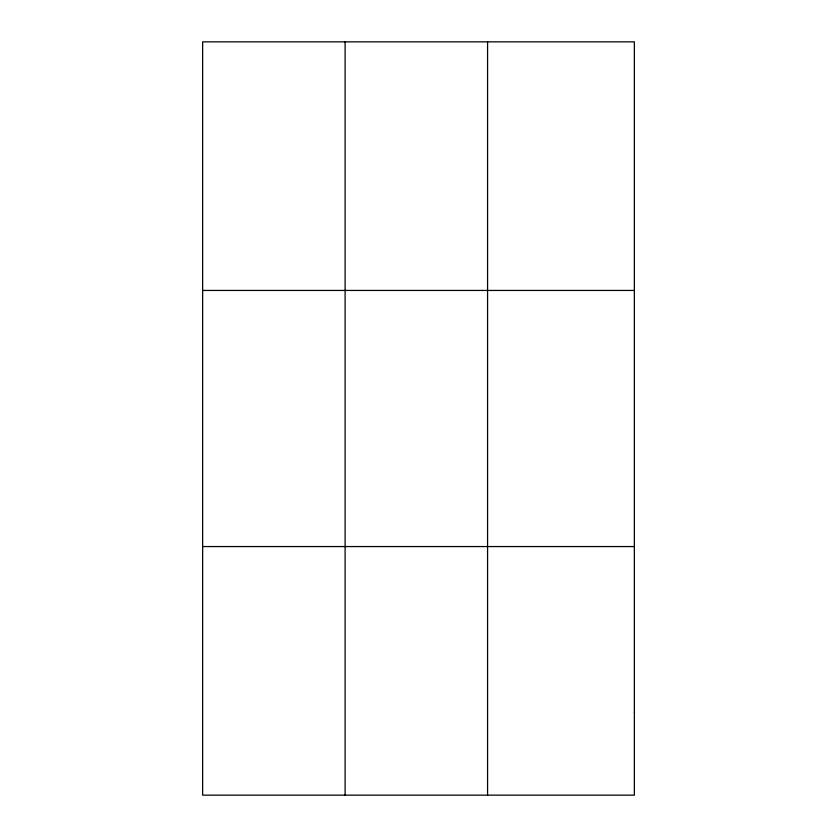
<?xml version="1.0" encoding="UTF-8"?>
<svg xmlns="http://www.w3.org/2000/svg" width="837" height="837" viewBox="0 0 837 837"><rect width="100%" height="100%" fill="white"/><g stroke="black" fill="none" stroke-linecap="round" stroke-linejoin="round"><path stroke-width="1.26" d="M345.106 41.85L345.106 795.15M487.573 41.85L487.573 795.15M202.638 290.439L634.362 290.439M202.638 546.561L634.362 546.561M634.362 712.287L634.362 795.15L202.638 795.15L202.638 41.85L634.362 41.85L634.362 712.287"/></g></svg>
